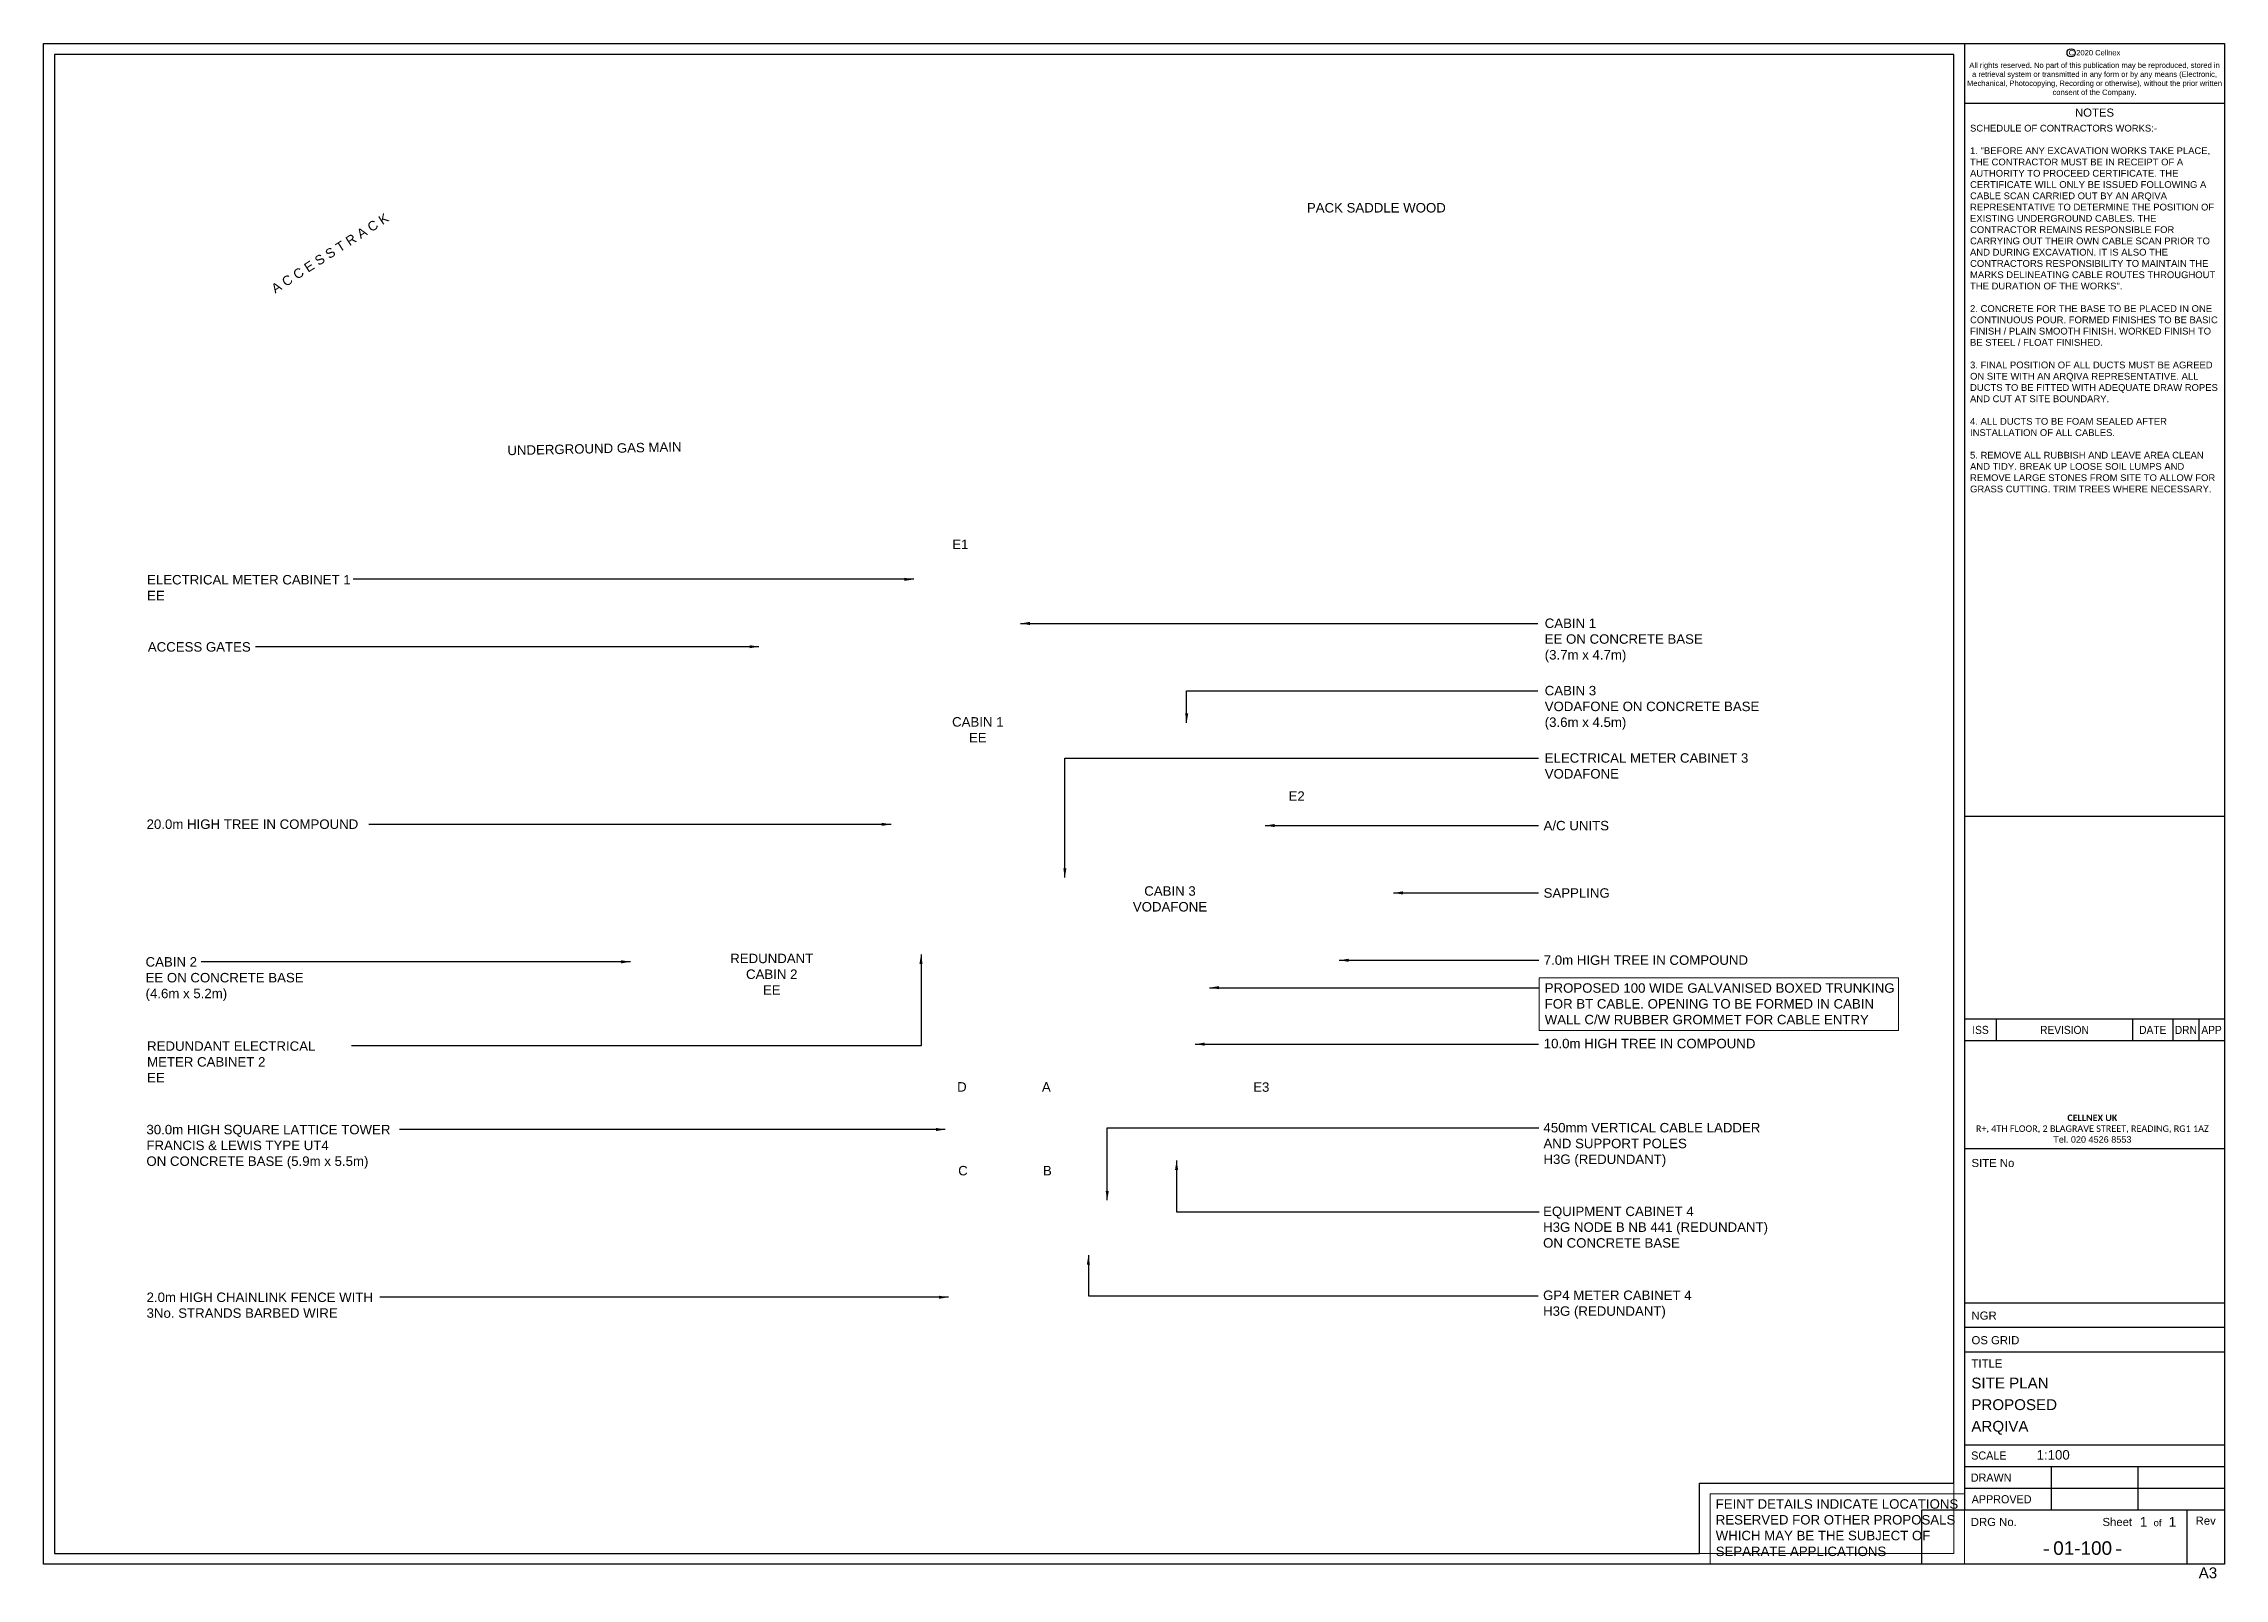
# Paper-space layout '01-100 ARQIVA SITE PLAN' of a CAD drawing. Header units: millimetres. Extents: x 0 to 403, y -3 to 281.
import ezdxf
from ezdxf.enums import TextEntityAlignment as Align

# ---------------------------------------------------------------- set-up
doc = ezdxf.new("R2010")
doc.units = ezdxf.units.MM
doc.header["$LTSCALE"] = 30
doc.linetypes.add('DASHED', pattern=[19.05, 12.7, -6.35])
doc.layers.add('ACAD ENTITIES HIDDEN', color=7, linetype='Continuous')
for name, color, linetype, lineweight in [('BORDER', 7, 'Continuous', 25), ('LIGHTNING PROTECTION - EARTHING', 7, 'DASHED', 13), ('TEXT AND DIMENSIONS', 7, 'Continuous', 13)]:
    doc.layers.add(name, color=color, linetype=linetype, lineweight=lineweight)
doc.layers.add('VIEWPORTS', color=7, linetype='Continuous', plot=False)
doc.styles.add('textstyle3', font='arial.ttf')
doc.styles.add('textstyle4', font='arial.ttf', dxfattribs={"width": 0.9})
doc.styles.add('textstyle5', font='arial.ttf', dxfattribs={"width": 0.95})
doc.dimstyles.new('QCADDimStyle', dxfattribs={"dimtxt": 1.75, "dimasz": 1.75, "dimexe": 1.75, "dimexo": 1.75, "dimgap": 0.75, "dimtad": 1, "dimtoh": 1, "dimzin": 12, "dimdsep": 46, "dimtxsty": 'Standard', "dimcen": 0.09, "dimclrt": 256, "dimazin": 3, "dimtfac": 1, "dimtdec": 4, "dimtofl": 0, "dimtmove": 2, "dimatfit": 3, "dimfxl": 1, "dimtolj": 1, "dimtzin": 0, "dimarcsym": 0})

# ---------------------------------------------------------------- blocks, each defined once
blk = doc.blocks.new('CELLNEX A3MAS')
at = {"layer": 'BORDER'}
for p, q in [((0, 281), (403, 281)), ((0, 0), (0, 281)), ((355, 281), (355, 10)), ((403, 281), (403, 0)), ((355, 270), (403, 270)), ((355, 138.24), (403, 138.24)), ((403, 100.74), (355, 100.74)), ((403, 96.74), (355, 96.74)), ((360.85, 100.74), (360.85, 96.74)), ((386.04, 100.74), (386.04, 96.74)), ((393.5, 100.74), (393.5, 96.74)), ((398.25, 100.74), (398.25, 96.74)), ((403, 76.74), (355, 76.74)), ((403, 48.21), (355, 48.21)), ((403, 43.71), (355, 43.71)), ((403, 39.21), (355, 39.21)), ((403, 22), (355, 22)), ((403, 18), (355, 18)), ((371, 18), (371, 10)), ((387, 18), (387, 10)), ((403, 14), (355, 14)), ((403, 10), (347, 10)), ((347, 10), (347, 0)), ((396.05, 10), (396.05, 0)), ((403, 0), (0, 0))]:
    blk.add_line(p, q, dxfattribs=at)
at = {"layer": 'BORDER', "const_width": 0.25}
for points in [[(369.61, 2.64), (370.61, 2.64)], [(382.95, 2.64), (383.95, 2.64)]]:
    blk.add_lwpolyline(points, dxfattribs=at)
at = {"layer": 'BORDER'}
blk.add_circle((374.68, 279.3), 0.764, dxfattribs=at)
at = {"layer": 'BORDER', "style": 'textstyle3'}
blk.add_text('NOTES', height=1.5, dxfattribs=at).set_placement((379, 267.5), align=Align.CENTER)
at = {"layer": 'BORDER'}
for s, style, width, p in [('ISS', 'textstyle4', 0.9, (357.93, 98.73)), ('REVISION', 'textstyle4', 0.9, (373.45, 98.73)), ('DATE', 'textstyle4', 0.9, (389.77, 98.73)), ('DRN', 'textstyle4', 0.9, (395.88, 98.73)), ('APP', 'textstyle4', 0.9, (400.63, 98.73)), ('DRAWN', 'textstyle5', 0.95, (359.9, 16)), ('APPROVED', 'textstyle5', 0.95, (361.83, 12))]:
    blk.add_text(s, height=1.5, dxfattribs=dict(at, style=style, width=width)).set_placement(p, align=Align.MIDDLE_CENTER)
at = {"layer": 'BORDER', "style": 'textstyle3'}
for s, p in [('SITE No', (356.27, 73.39)), ('NGR', (356.27, 45.19)), ('OS GRID', (356.27, 40.64)), ('TITLE', (356.27, 36.33)), ('DRG No.', (356.14, 7.05))]:
    blk.add_text(s, height=1.5, dxfattribs=at).set_placement(p)
at = {"layer": 'BORDER', "style": 'textstyle5', "width": 0.95}
blk.add_text('SCALE', height=1.5, dxfattribs=at).set_placement((356.21, 19.33))
at = {"layer": 'BORDER', "style": 'textstyle3'}
for s, height, p in [('Sheet', 1.5, (383.21, 7.83)), ('of', 1.25, (390.65, 7.67)), ('Rev', 1.5, (399.55, 8.03))]:
    blk.add_text(s, height=height, dxfattribs=at).set_placement(p, align=Align.MIDDLE)
for s, insert, char_height, attachment_point in [('C 2020 Cellnex', (379, 279.82), 1, 2), ('A3', (399.96, -1.61), 2, 5)]:
    blk.add_mtext(s, dxfattribs=dict(at, insert=insert, char_height=char_height, attachment_point=attachment_point))
at = {"layer": 'BORDER', "attachment_point": 1, "style": 'textstyle3'}
for s, insert, char_height, width in [('\\pxqc;All rights reserved. No part of this publication may be reproduced, stored in a retrieval system or transmitted in any form or by any means (Electronic, Mechanical, Photocopying, Recording or otherwise), without the prior written consent of the Company.', (355.5, 277.51), 1, 47), ('\\pxsm1,qc;{\\fCalibri|b1|i0|c0|p34;CELLNEX UK\\P\\fCalibri|b0|i0|c0|p34;R+, 4TH FLOOR, 2 BLAGRAVE STREET, READING, RG1 1AZ \\P}Tel. 020 4526 8553', (356.94, 83.09), 1.2, 43.3154)]:
    blk.add_mtext(s, dxfattribs=dict(at, insert=insert, char_height=char_height, width=width))
at = {"layer": 'BORDER', "style": 'textstyle3'}
for tag, p, height in [('TITLE1', (356.24, 32.48), 2), ('TITLE2', (356.24, 28.48), 2), ('TITLE3', (356.24, 24.48), 2), ('SCALE', (368.3, 19.33), 1.75)]:
    blk.add_attdef(tag, p, '', height=height, dxfattribs=at)
for tag, height, p in [('SHTNO', 1.8, (388.07, 7.83)), ('SHTOF', 1.8, (393.4, 7.83)), ('USERIDCATEGORY', 2.5, (376.81, 2.98))]:
    blk.add_attdef(tag, text='', height=height, dxfattribs=at).set_placement(p, align=Align.MIDDLE)

psp = doc.layouts.new('01-100 ARQIVA SITE PLAN')

# ---------------------------------------------------------------- linework, layer by layer
at = {"layer": 'TEXT AND DIMENSIONS'}
for p, q in [((355, 13), (308, 13)), ((308, 13), (308, 0))]:
    psp.add_line(p, q, dxfattribs=at)
psp.add_lwpolyline([(276.4, 108.35), (342.76, 108.35), (342.76, 98.65), (276.4, 98.65)], close=True, dxfattribs=at)
at = {"layer": 'VIEWPORTS'}
psp.add_lwpolyline([(2, 279), (2, 2), (306, 2), (306, 15), (353, 15), (353, 279)], close=True, dxfattribs=at)

# ---------------------------------------------------------------- block references
at = {"layer": 'BORDER'}
psp.add_blockref('CELLNEX A3MAS', (0, 0), dxfattribs=at).add_auto_attribs({'USERIDCATEGORY': '01-100', 'SCALE': '1:100', 'SHTNO': '1', 'SHTOF': '1', 'TITLE1': 'SITE PLAN', 'TITLE2': 'PROPOSED', 'TITLE3': 'ARQIVA'})

# ---------------------------------------------------------------- texts
at = {"layer": 'ACAD ENTITIES HIDDEN', "insert": (356, 266), "char_height": 1.25, "width": 46, "attachment_point": 1, "style": 'textstyle3'}
psp.add_mtext('SCHEDULE OF CONTRACTORS WORKS:-\\P\\P1. "BEFORE ANY EXCAVATION WORKS TAKE PLACE, THE CONTRACTOR MUST BE IN RECEIPT OF A AUTHORITY TO PROCEED CERTIFICATE. THE CERTIFICATE WILL ONLY BE ISSUED FOLLOWING A CABLE SCAN CARRIED OUT BY AN ARQIVA REPRESENTATIVE TO DETERMINE THE POSITION OF EXISTING UNDERGROUND CABLES. THE CONTRACTOR REMAINS RESPONSIBLE FOR CARRYING OUT THEIR OWN CABLE SCAN PRIOR TO AND DURING EXCAVATION. IT IS ALSO THE CONTRACTORS RESPONSIBILITY TO MAINTAIN THE MARKS DELINEATING CABLE ROUTES THROUGHOUT THE DURATION OF THE WORKS".\\P\\P2. CONCRETE FOR THE BASE TO BE PLACED IN ONE CONTINUOUS POUR. FORMED FINISHES TO BE BASIC FINISH / PLAIN SMOOTH FINISH. WORKED FINISH TO BE STEEL / FLOAT FINISHED.\\P\\P3. FINAL POSITION OF ALL DUCTS MUST BE AGREED ON SITE WITH AN ARQIVA REPRESENTATIVE. ALL DUCTS TO BE FITTED WITH ADEQUATE DRAW ROPES AND CUT AT SITE BOUNDARY.\\P\\P4. ALL DUCTS TO BE FOAM SEALED AFTER INSTALLATION OF ALL CABLES.\\P\\P5. REMOVE ALL RUBBISH AND LEAVE AREA CLEAN AND TIDY. BREAK UP LOOSE SOIL LUMPS AND REMOVE LARGE STONES FROM SITE TO ALLOW FOR GRASS CUTTING. TRIM TREES WHERE NECESSARY.', dxfattribs=at)
at = {"layer": 'LIGHTNING PROTECTION - EARTHING', "char_height": 1.75, "width": 2.7425, "attachment_point": 1, "style": 'textstyle3'}
for s, insert in [('E1', (167.91, 189.34)), ('E2', (230.06, 142.82)), ('E3', (223.53, 89.05))]:
    psp.add_mtext(s, dxfattribs=dict(at, insert=insert))
at = {"layer": 'TEXT AND DIMENSIONS', "char_height": 1.75, "attachment_point": 1, "style": 'textstyle3'}
for s, insert, width in [('PACK SADDLE WOOD', (233.45, 251.54), 26.2472), ('ELECTRICAL METER CABINET 1\\PEE', (19.12, 182.8), 40.1814), ('CABIN 1\\PEE ON CONCRETE BASE\\P(3.7m x 4.7m)', (277.4, 174.76), 29.8068), ('ACCESS GATES', (19.26, 170.39), 19.434), ('CABIN 3\\PVODAFONE ON CONCRETE BASE\\P(3.6m x 4.5m)', (277.4, 162.31), 40.1814), ('\\pxqc;CABIN 1 EE', (167.68, 156.53), 9.9142), ('ELECTRICAL METER CABINET 3\\PVODAFONE', (277.4, 149.86), 40.1814), ('20.0m HIGH TREE IN COMPOUND', (19.03, 137.63), 39.7462), ('A/C UNITS', (277.19, 137.36), 13.4619), ('\\pxqc;CABIN 3 VODAFONE', (203.19, 125.28), 9.9142), ('SAPPLING', (277.19, 124.91), 13.6047), ('CABIN 2\\PEE ON CONCRETE BASE\\P(4.6m x 5.2m)', (18.84, 112.18), 29.8068), ('\\pxqc;REDUNDANT CABIN 2 EE', (129.6, 112.82), 9.9142), ('7.0m HIGH TREE IN COMPOUND', (277.22, 112.51), 38.3622), ('PROPOSED 100 WIDE GALVANISED BOXED TRUNKING FOR BT CABLE. OPENING TO BE FORMED IN CABIN WALL C/W RUBBER GROMMET FOR CABLE ENTRY', (277.4, 107.35), 64.9478), ('10.0m HIGH TREE IN COMPOUND', (277.22, 97.09), 39.4891), ('REDUNDANT ELECTRICAL METER CABINET 2\\PEE', (19.12, 96.62), 40.1814), ('\\pxqc;D', (168.97, 89.08), 1.4599), ('\\pxqc;A', (184.57, 89.08), 1.4599), ('30.0m HIGH SQUARE LATTICE TOWER\\PFRANCIS & LEWIS TYPE UT4\\PON CONCRETE BASE (5.9m x 5.5m)', (19, 81.19), 46.715), ('450mm VERTICAL CABLE LADDER AND SUPPORT POLES \\PH3G (REDUNDANT) ', (277.17, 81.54), 40.828), ('\\pxqc;C', (169.16, 73.6), 1.4599), ('\\pxqc;B', (184.76, 73.6), 1.4599), ('EQUIPMENT CABINET 4\\PH3G NODE B NB 441 (REDUNDANT) \\PON CONCRETE BASE ', (277.1, 66.08), 42.9747), ('2.0m HIGH CHAINLINK FENCE WITH 3No. STRANDS BARBED WIRE', (19.03, 50.2), 42.5816), ('GP4 METER CABINET 4 H3G (REDUNDANT)', (277.1, 50.57), 28.6462), ('FEINT DETAILS INDICATE LOCATIONS RESERVED FOR OTHER PROPOSALS WHICH MAY BE THE SUBJECT OF SEPARATE APPLICATIONS', (309, 12), 48.6012)]:
    psp.add_mtext(s, dxfattribs=dict(at, insert=insert, width=width))
for s, insert, width, rotation in [('A C C E S S T R A C K', (41.86, 236.25), 26.6053, 32.5799), ('UNDERGROUND GAS MAIN', (85.68, 206.69), 40.1814, 1.2299)]:
    psp.add_mtext(s, dxfattribs=dict(at, insert=insert, width=width, rotation=rotation))

# ---------------------------------------------------------------- leaders
at = {"layer": 'TEXT AND DIMENSIONS'}
for points in [[(160.83, 182), (57.21, 182)], [(180.51, 173.84), (276.13, 173.84)], [(132.2, 169.55), (39.16, 169.55)], [(211.23, 155.49), (211.23, 161.39), (276.13, 161.39)], [(188.72, 126.87), (188.72, 148.94), (276.24, 148.94)], [(156.62, 136.72), (60.08, 136.72)], [(225.74, 136.5), (276.24, 136.5)], [(249.44, 124.05), (276.24, 124.05)], [(108.46, 111.32), (29.09, 111.32)], [(162.14, 112.68), (162.14, 95.82), (56.92, 95.82)], [(239.44, 111.6), (276.31, 111.6)], [(215.48, 106.54), (276.4, 106.54)], [(212.82, 96.1), (276.26, 96.1)], [(166.63, 80.33), (65.74, 80.33)], [(196.55, 67.24), (196.55, 80.61), (276.32, 80.61)], [(209.37, 74.6), (209.37, 65.11), (276.39, 65.11)], [(193.07, 57.09), (193.07, 49.61), (276.2, 49.61)], [(167.19, 49.33), (62.12, 49.33)]]:
    psp.add_leader(points, dimstyle='QCADDimStyle', dxfattribs=at)

# ---------------------------------------------------------------- viewports
at = {"layer": 'VIEWPORTS'}
for center, size, view_center_point, view_height, status in [((177.5, 140.5), (351, 277), (184891.7, -108644.2), 27700, 4), ((379, 38.37), (48, 76.739), (24, -50.12), 76.739, 3)]:
    psp.add_viewport(center=center, size=size, view_center_point=view_center_point, view_height=view_height, status=status, dxfattribs=at)
psp.add_viewport(center=(379, 117.49), size=(48, 41.5), view_center_point=(24, 16.7), view_height=41.5, dxfattribs=at)

doc.saveas('drawing.dxf')
